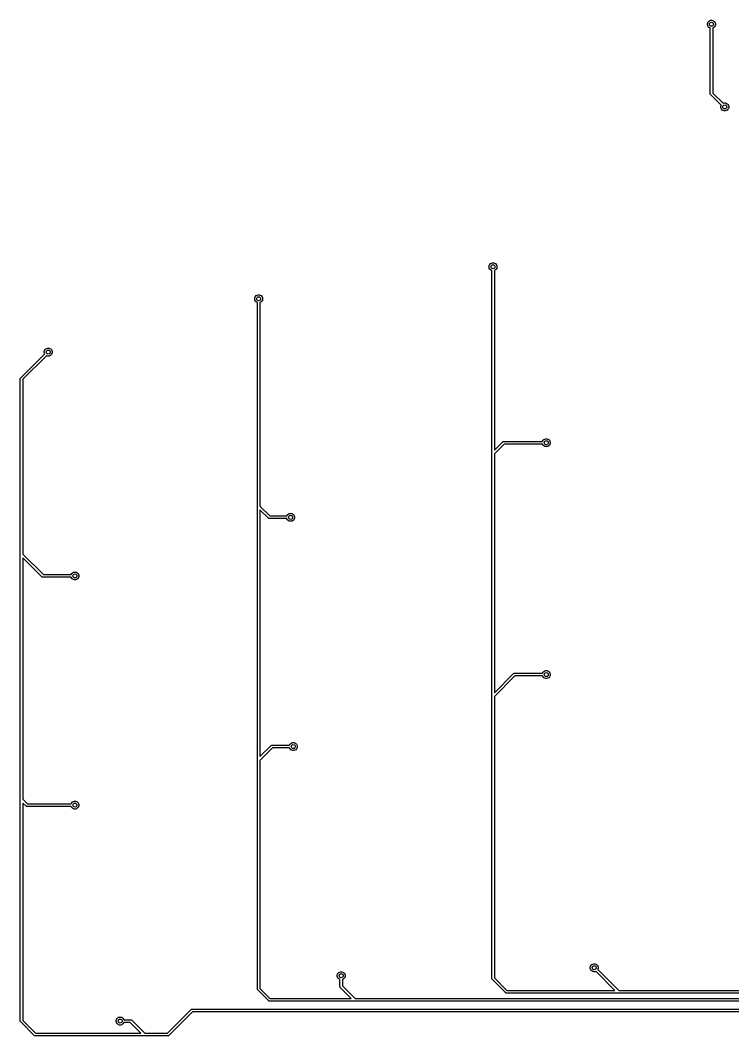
# Model space of a CAD drawing. Extents: x 0.41 to 5.69, y -3.19 to 0.7.
# Drawn here: x 0.413 to 2.52, y -2.303 to 0.697 of the extents above; entities that cross this region are included whole.
import ezdxf

# ---------------------------------------------------------------- set-up
doc = ezdxf.new("R2010")
doc.units = 0
doc.header["$MEASUREMENT"] = 0
doc.layers.add('BLACK', color=7, linetype='CONTINUOUS')

msp = doc.modelspace()

# ---------------------------------------------------------------- linework, layer by layer
at = {"layer": 'BLACK', "linetype": 'CONTINUOUS'}
for p, q in [((2.4458, 0.6896), (2.4473, 0.6922)), ((2.4473, 0.6922), (2.4495, 0.6944)), ((2.4495, 0.6944), (2.4522, 0.696)), ((2.4522, 0.696), (2.4552, 0.6967)), ((2.4552, 0.6967), (2.4582, 0.6967)), ((2.4582, 0.6967), (2.4612, 0.696)), ((2.4612, 0.696), (2.4639, 0.6944)), ((2.4639, 0.6944), (2.4661, 0.6922)), ((2.4661, 0.6922), (2.4676, 0.6896)), ((2.445, 0.6866), (2.4458, 0.6896)), ((2.445, 0.6835), (2.445, 0.6866)), ((2.4458, 0.6805), (2.445, 0.6835)), ((2.4473, 0.6778), (2.4458, 0.6805)), ((2.4495, 0.6757), (2.4473, 0.6778)), ((2.4522, 0.6741), (2.4495, 0.6757)), ((2.4528, 0.674), (2.4522, 0.6741)), ((2.4528, 0.4803), (2.4528, 0.674)), ((2.4612, 0.6741), (2.4606, 0.674)), ((2.4606, 0.674), (2.4606, 0.4819)), ((2.4639, 0.6757), (2.4612, 0.6741)), ((2.4661, 0.6778), (2.4639, 0.6757)), ((2.4676, 0.6805), (2.4661, 0.6778)), ((2.4676, 0.6896), (2.4684, 0.6866)), ((2.4684, 0.6835), (2.4676, 0.6805)), ((2.4684, 0.6866), (2.4684, 0.6835)), ((2.4528, 0.4795), (2.4528, 0.4803)), ((2.4606, 0.4819), (2.491, 0.4516)), ((2.4534, 0.4781), (2.4528, 0.4795)), ((2.4539, 0.4775), (2.4534, 0.4781)), ((2.4855, 0.446), (2.4539, 0.4775)), ((2.491, 0.4516), (2.4915, 0.4519)), ((2.4915, 0.4519), (2.4945, 0.4527)), ((2.4945, 0.4527), (2.4976, 0.4527)), ((2.4976, 0.4527), (2.5006, 0.4519)), ((2.5006, 0.4519), (2.5033, 0.4503)), ((2.5033, 0.4503), (2.5054, 0.4481)), ((2.4844, 0.4425), (2.4852, 0.4455)), ((2.4844, 0.4394), (2.4844, 0.4425)), ((2.4852, 0.4364), (2.4844, 0.4394)), ((2.4852, 0.4455), (2.4855, 0.446)), ((2.4867, 0.4338), (2.4852, 0.4364)), ((2.4889, 0.4316), (2.4867, 0.4338)), ((2.4915, 0.43), (2.4889, 0.4316)), ((2.4945, 0.4292), (2.4915, 0.43)), ((2.4976, 0.4292), (2.4945, 0.4292)), ((2.5006, 0.43), (2.4976, 0.4292)), ((2.5033, 0.4316), (2.5006, 0.43)), ((2.5054, 0.4338), (2.5033, 0.4316)), ((2.5054, 0.4481), (2.507, 0.4455)), ((2.507, 0.4364), (2.5054, 0.4338)), ((2.507, 0.4455), (2.5078, 0.4425)), ((2.5078, 0.4394), (2.507, 0.4364)), ((2.5078, 0.4425), (2.5078, 0.4394)), ((1.7993, -0.03), (1.8001, -0.027)), ((1.7993, -0.033), (1.7993, -0.03)), ((1.8001, -0.027), (1.8017, -0.0243)), ((1.8017, -0.0243), (1.8038, -0.0221)), ((1.8038, -0.0221), (1.8065, -0.0206)), ((1.8065, -0.0206), (1.8095, -0.0198)), ((1.8095, -0.0198), (1.8126, -0.0198)), ((1.8126, -0.0198), (1.8155, -0.0206)), ((1.8155, -0.0206), (1.8182, -0.0221)), ((1.8182, -0.0221), (1.8204, -0.0243)), ((1.8204, -0.0243), (1.8219, -0.027)), ((1.8219, -0.027), (1.8227, -0.03)), ((1.8227, -0.03), (1.8227, -0.033)), ((1.8001, -0.036), (1.7993, -0.033)), ((1.8017, -0.0387), (1.8001, -0.036)), ((1.8038, -0.0409), (1.8017, -0.0387)), ((1.8065, -0.0424), (1.8038, -0.0409)), ((1.8071, -0.0426), (1.8065, -0.0424)), ((1.8071, -0.5827), (1.8071, -0.0426)), ((1.8155, -0.0424), (1.815, -0.0426)), ((1.815, -0.0426), (1.815, -0.5732)), ((1.8182, -0.0409), (1.8155, -0.0424)), ((1.8204, -0.0387), (1.8182, -0.0409)), ((1.8219, -0.036), (1.8204, -0.0387)), ((1.8227, -0.033), (1.8219, -0.036)), ((1.1072, -0.1215), (1.1087, -0.1188)), ((1.1087, -0.1188), (1.1109, -0.1166)), ((1.1109, -0.1166), (1.1136, -0.1151)), ((1.1136, -0.1151), (1.1166, -0.1143)), ((1.1166, -0.1143), (1.1197, -0.1143)), ((1.1197, -0.1143), (1.1226, -0.1151)), ((1.1226, -0.1151), (1.1253, -0.1166)), ((1.1253, -0.1166), (1.1275, -0.1188)), ((1.1275, -0.1188), (1.129, -0.1215)), ((1.1064, -0.1244), (1.1072, -0.1215)), ((1.1064, -0.1275), (1.1064, -0.1244)), ((1.1072, -0.1305), (1.1064, -0.1275)), ((1.1087, -0.1332), (1.1072, -0.1305)), ((1.1109, -0.1354), (1.1087, -0.1332)), ((1.1136, -0.1369), (1.1109, -0.1354)), ((1.1142, -0.1371), (1.1136, -0.1369)), ((1.1142, -0.7402), (1.1142, -0.1371)), ((1.1226, -0.1369), (1.122, -0.1371)), ((1.122, -0.1371), (1.122, -0.7385)), ((1.1253, -0.1354), (1.1226, -0.1369)), ((1.1275, -0.1332), (1.1253, -0.1354)), ((1.129, -0.1305), (1.1275, -0.1332)), ((1.129, -0.1215), (1.1298, -0.1244)), ((1.1298, -0.1275), (1.129, -0.1305)), ((1.1298, -0.1244), (1.1298, -0.1275)), ((0.4145, -0.3594), (0.4855, -0.2885)), ((0.491, -0.2941), (0.4213, -0.3638)), ((0.4844, -0.2819), (0.4852, -0.2789)), ((0.4844, -0.285), (0.4844, -0.2819)), ((0.4852, -0.288), (0.4844, -0.285)), ((0.4852, -0.2789), (0.4867, -0.2763)), ((0.4855, -0.2885), (0.4852, -0.288)), ((0.4867, -0.2763), (0.4889, -0.2741)), ((0.4889, -0.2741), (0.4915, -0.2726)), ((0.4915, -0.2944), (0.491, -0.2941)), ((0.4915, -0.2726), (0.4945, -0.2718)), ((0.4945, -0.2952), (0.4915, -0.2944)), ((0.4945, -0.2718), (0.4976, -0.2718)), ((0.4976, -0.2952), (0.4945, -0.2952)), ((0.4976, -0.2718), (0.5006, -0.2726)), ((0.5006, -0.2944), (0.4976, -0.2952)), ((0.5006, -0.2726), (0.5033, -0.2741)), ((0.5033, -0.2928), (0.5006, -0.2944)), ((0.5033, -0.2741), (0.5054, -0.2763)), ((0.5054, -0.2907), (0.5033, -0.2928)), ((0.5054, -0.2763), (0.507, -0.2789)), ((0.507, -0.288), (0.5054, -0.2907)), ((0.507, -0.2789), (0.5078, -0.2819)), ((0.5078, -0.285), (0.507, -0.288)), ((0.5078, -0.2819), (0.5078, -0.285)), ((0.414, -0.36), (0.4145, -0.3594)), ((0.4134, -0.3622), (0.4135, -0.3614)), ((0.4134, -0.3701), (0.4134, -0.3622)), ((0.4134, -0.8819), (0.4134, -0.3701)), ((0.4135, -0.3614), (0.414, -0.36)), ((0.4213, -0.3638), (0.4213, -0.3701)), ((0.4213, -0.3701), (0.4213, -0.8803)), ((1.964, -0.5403), (1.967, -0.5395)), ((1.967, -0.5395), (1.97, -0.5395)), ((1.97, -0.5395), (1.973, -0.5403)), ((1.815, -0.5732), (1.8397, -0.5484)), ((1.8442, -0.5551), (1.815, -0.5843)), ((1.8397, -0.5484), (1.8403, -0.5479)), ((1.8403, -0.5479), (1.8418, -0.5473)), ((1.8418, -0.5473), (1.8425, -0.5472)), ((1.8425, -0.5472), (1.9574, -0.5472)), ((1.9574, -0.5551), (1.8442, -0.5551)), ((1.9574, -0.5472), (1.9576, -0.5467)), ((1.9576, -0.5557), (1.9574, -0.5551)), ((1.9576, -0.5467), (1.9591, -0.544)), ((1.9591, -0.5584), (1.9576, -0.5557)), ((1.9591, -0.544), (1.9613, -0.5418)), ((1.9613, -0.5606), (1.9591, -0.5584)), ((1.9613, -0.5418), (1.964, -0.5403)), ((1.964, -0.5621), (1.9613, -0.5606)), ((1.967, -0.5629), (1.964, -0.5621)), ((1.97, -0.5629), (1.967, -0.5629)), ((1.973, -0.5621), (1.97, -0.5629)), ((1.973, -0.5403), (1.9757, -0.5418)), ((1.9757, -0.5606), (1.973, -0.5621)), ((1.9757, -0.5418), (1.9779, -0.544)), ((1.9779, -0.5584), (1.9757, -0.5606)), ((1.9779, -0.544), (1.9794, -0.5467)), ((1.9794, -0.5557), (1.9779, -0.5584)), ((1.9794, -0.5467), (1.9802, -0.5496)), ((1.9802, -0.5527), (1.9794, -0.5557)), ((1.9802, -0.5496), (1.9802, -0.5527)), ((1.8071, -1.2992), (1.8071, -0.5827)), ((1.815, -0.5843), (1.815, -1.2897)), ((1.1142, -1.4882), (1.1142, -0.7402)), ((1.122, -0.7385), (1.1512, -0.7677)), ((1.1468, -0.7744), (1.122, -0.7497)), ((1.122, -0.7497), (1.122, -1.4787)), ((1.1474, -0.7749), (1.1468, -0.7744)), ((1.1488, -0.7755), (1.1474, -0.7749)), ((1.1496, -0.7756), (1.1488, -0.7755)), ((1.2015, -0.7756), (1.1496, -0.7756)), ((1.1512, -0.7677), (1.2015, -0.7677)), ((1.2015, -0.7677), (1.2017, -0.7671)), ((1.2017, -0.7762), (1.2015, -0.7756)), ((1.2017, -0.7671), (1.2032, -0.7645)), ((1.2032, -0.7788), (1.2017, -0.7762)), ((1.2032, -0.7645), (1.2054, -0.7623)), ((1.2054, -0.781), (1.2032, -0.7788)), ((1.2054, -0.7623), (1.2081, -0.7607)), ((1.2081, -0.7607), (1.2111, -0.7599)), ((1.2111, -0.7599), (1.2141, -0.7599)), ((1.2141, -0.7599), (1.2171, -0.7607)), ((1.2171, -0.7607), (1.2198, -0.7623)), ((1.2198, -0.7623), (1.222, -0.7645)), ((1.222, -0.7788), (1.2198, -0.781)), ((1.222, -0.7645), (1.2235, -0.7671)), ((1.2235, -0.7762), (1.222, -0.7788)), ((1.2235, -0.7671), (1.2243, -0.7701)), ((1.2243, -0.7732), (1.2235, -0.7762)), ((1.2243, -0.7701), (1.2243, -0.7732)), ((1.2081, -0.7826), (1.2054, -0.781)), ((1.2111, -0.7834), (1.2081, -0.7826)), ((1.2141, -0.7834), (1.2111, -0.7834)), ((1.2171, -0.7826), (1.2141, -0.7834)), ((1.2198, -0.781), (1.2171, -0.7826)), ((0.4134, -1.6063), (0.4134, -0.8819)), ((0.4213, -0.8803), (0.4819, -0.9409)), ((0.4775, -0.9477), (0.4213, -0.8914)), ((0.4213, -0.8914), (0.4213, -1.6047)), ((0.4781, -0.9482), (0.4775, -0.9477)), ((0.4795, -0.9487), (0.4781, -0.9482)), ((0.4803, -0.9488), (0.4795, -0.9487)), ((0.5637, -0.9488), (0.4803, -0.9488)), ((0.4819, -0.9409), (0.5637, -0.9409)), ((0.5637, -0.9409), (0.5639, -0.9404)), ((0.5639, -0.9494), (0.5637, -0.9488)), ((0.5639, -0.9404), (0.5654, -0.9377)), ((0.5654, -0.9521), (0.5639, -0.9494)), ((0.5654, -0.9377), (0.5676, -0.9355)), ((0.5676, -0.9543), (0.5654, -0.9521)), ((0.5676, -0.9355), (0.5703, -0.934)), ((0.5703, -0.9558), (0.5676, -0.9543)), ((0.5703, -0.934), (0.5733, -0.9332)), ((0.5733, -0.9566), (0.5703, -0.9558)), ((0.5733, -0.9332), (0.5763, -0.9332)), ((0.5763, -0.9566), (0.5733, -0.9566)), ((0.5763, -0.9332), (0.5793, -0.934)), ((0.5793, -0.9558), (0.5763, -0.9566)), ((0.5793, -0.934), (0.582, -0.9355)), ((0.582, -0.9543), (0.5793, -0.9558)), ((0.582, -0.9355), (0.5842, -0.9377)), ((0.5842, -0.9521), (0.582, -0.9543)), ((0.5842, -0.9377), (0.5857, -0.9404)), ((0.5857, -0.9494), (0.5842, -0.9521)), ((0.5857, -0.9404), (0.5865, -0.9433)), ((0.5865, -0.9464), (0.5857, -0.9494)), ((0.5865, -0.9433), (0.5865, -0.9464)), ((1.9576, -1.2317), (1.9591, -1.229)), ((1.9591, -1.229), (1.9613, -1.2269)), ((1.9613, -1.2269), (1.964, -1.2253)), ((1.964, -1.2253), (1.967, -1.2245)), ((1.967, -1.2245), (1.97, -1.2245)), ((1.97, -1.2245), (1.973, -1.2253)), ((1.973, -1.2253), (1.9757, -1.2269)), ((1.9757, -1.2269), (1.9779, -1.229)), ((1.9779, -1.229), (1.9794, -1.2317)), ((1.815, -1.2897), (1.8712, -1.2334)), ((1.8756, -1.2402), (1.815, -1.3008)), ((1.8712, -1.2334), (1.8718, -1.2329)), ((1.8718, -1.2329), (1.8732, -1.2324)), ((1.8732, -1.2324), (1.874, -1.2323)), ((1.874, -1.2323), (1.9574, -1.2323)), ((1.9574, -1.2402), (1.8756, -1.2402)), ((1.9574, -1.2323), (1.9576, -1.2317)), ((1.9576, -1.2407), (1.9574, -1.2402)), ((1.9591, -1.2434), (1.9576, -1.2407)), ((1.9613, -1.2456), (1.9591, -1.2434)), ((1.964, -1.2471), (1.9613, -1.2456)), ((1.967, -1.2479), (1.964, -1.2471)), ((1.97, -1.2479), (1.967, -1.2479)), ((1.973, -1.2471), (1.97, -1.2479)), ((1.9757, -1.2456), (1.973, -1.2471)), ((1.9779, -1.2434), (1.9757, -1.2456)), ((1.9794, -1.2407), (1.9779, -1.2434)), ((1.9794, -1.2317), (1.9802, -1.2347)), ((1.9802, -1.2378), (1.9794, -1.2407)), ((1.9802, -1.2347), (1.9802, -1.2378)), ((1.8071, -2.1339), (1.8071, -1.2992)), ((1.815, -1.3008), (1.815, -2.1322)), ((1.2111, -1.4416), (1.2133, -1.4394)), ((1.2133, -1.4394), (1.216, -1.4379)), ((1.216, -1.4379), (1.2189, -1.4371)), ((1.2189, -1.4371), (1.222, -1.4371)), ((1.222, -1.4371), (1.225, -1.4379)), ((1.225, -1.4379), (1.2277, -1.4394)), ((1.2277, -1.4394), (1.2298, -1.4416)), ((1.122, -1.4787), (1.1547, -1.446)), ((1.1591, -1.4528), (1.122, -1.4898)), ((1.1547, -1.446), (1.1553, -1.4455)), ((1.1553, -1.4455), (1.1567, -1.445)), ((1.1567, -1.445), (1.1575, -1.4449)), ((1.1575, -1.4449), (1.2094, -1.4449)), ((1.2094, -1.4528), (1.1591, -1.4528)), ((1.2094, -1.4449), (1.2096, -1.4443)), ((1.2096, -1.4533), (1.2094, -1.4528)), ((1.2096, -1.4443), (1.2111, -1.4416)), ((1.2111, -1.456), (1.2096, -1.4533)), ((1.2133, -1.4582), (1.2111, -1.456)), ((1.216, -1.4597), (1.2133, -1.4582)), ((1.2189, -1.4605), (1.216, -1.4597)), ((1.222, -1.4605), (1.2189, -1.4605)), ((1.225, -1.4597), (1.222, -1.4605)), ((1.2277, -1.4582), (1.225, -1.4597)), ((1.2298, -1.456), (1.2277, -1.4582)), ((1.2298, -1.4416), (1.2314, -1.4443)), ((1.2314, -1.4533), (1.2298, -1.456)), ((1.2314, -1.4443), (1.2322, -1.4473)), ((1.2322, -1.4504), (1.2314, -1.4533)), ((1.2322, -1.4473), (1.2322, -1.4504)), ((1.1142, -2.1654), (1.1142, -1.4882)), ((1.122, -1.4898), (1.122, -2.1637)), ((0.4134, -2.2598), (0.4134, -1.6063)), ((0.4213, -1.6047), (0.4347, -1.6181)), ((0.4303, -1.6248), (0.4213, -1.6158)), ((0.4213, -1.6158), (0.4213, -2.2582)), ((0.4347, -1.6181), (0.5637, -1.6181)), ((0.5637, -1.6181), (0.5639, -1.6175)), ((0.5639, -1.6175), (0.5654, -1.6149)), ((0.5654, -1.6149), (0.5676, -1.6127)), ((0.5676, -1.6127), (0.5703, -1.6111)), ((0.5703, -1.6111), (0.5733, -1.6103)), ((0.5733, -1.6103), (0.5763, -1.6103)), ((0.5763, -1.6103), (0.5793, -1.6111)), ((0.5793, -1.6111), (0.582, -1.6127)), ((0.582, -1.6127), (0.5842, -1.6149)), ((0.5842, -1.6149), (0.5857, -1.6175)), ((0.5857, -1.6175), (0.5865, -1.6205)), ((0.4309, -1.6253), (0.4303, -1.6248)), ((0.4313, -1.6255), (0.4309, -1.6253)), ((0.4323, -1.6259), (0.4313, -1.6255)), ((0.4331, -1.626), (0.4323, -1.6259)), ((0.5637, -1.626), (0.4331, -1.626)), ((0.5639, -1.6266), (0.5637, -1.626)), ((0.5654, -1.6292), (0.5639, -1.6266)), ((0.5676, -1.6314), (0.5654, -1.6292)), ((0.5703, -1.633), (0.5676, -1.6314)), ((0.5733, -1.6338), (0.5703, -1.633)), ((0.5763, -1.6338), (0.5733, -1.6338)), ((0.5793, -1.633), (0.5763, -1.6338)), ((0.582, -1.6314), (0.5793, -1.633)), ((0.5842, -1.6292), (0.582, -1.6314)), ((0.5857, -1.6266), (0.5842, -1.6292)), ((0.5865, -1.6236), (0.5857, -1.6266)), ((0.5865, -1.6205), (0.5865, -1.6236)), ((2.0985, -2.1008), (2.0993, -2.0978)), ((2.0993, -2.0978), (2.1009, -2.0952)), ((2.1009, -2.0952), (2.103, -2.093)), ((2.103, -2.093), (2.1057, -2.0915)), ((2.1057, -2.0915), (2.1087, -2.0907)), ((2.1087, -2.0907), (2.1118, -2.0907)), ((2.1118, -2.0907), (2.1148, -2.0915)), ((2.1148, -2.0915), (2.1174, -2.093)), ((2.1174, -2.093), (2.1196, -2.0952)), ((2.1196, -2.0952), (2.1211, -2.0978)), ((2.1211, -2.0978), (2.1219, -2.1008)), ((1.3505, -2.1244), (1.3513, -2.1215)), ((1.3505, -2.1275), (1.3505, -2.1244)), ((1.3513, -2.1305), (1.3505, -2.1275)), ((1.3513, -2.1215), (1.3528, -2.1188)), ((1.3528, -2.1188), (1.355, -2.1166)), ((1.355, -2.1166), (1.3577, -2.1151)), ((1.3577, -2.1151), (1.3607, -2.1143)), ((1.3607, -2.1143), (1.3637, -2.1143)), ((1.3637, -2.1143), (1.3667, -2.1151)), ((1.3667, -2.1151), (1.3694, -2.1166)), ((1.3694, -2.1166), (1.3716, -2.1188)), ((1.3716, -2.1188), (1.3731, -2.1215)), ((1.3731, -2.1215), (1.3739, -2.1244)), ((1.3739, -2.1275), (1.3731, -2.1305)), ((1.3739, -2.1244), (1.3739, -2.1275)), ((2.0985, -2.1039), (2.0985, -2.1008)), ((2.0993, -2.1069), (2.0985, -2.1039)), ((2.1009, -2.1096), (2.0993, -2.1069)), ((2.103, -2.1117), (2.1009, -2.1096)), ((2.1057, -2.1133), (2.103, -2.1117)), ((2.1087, -2.1141), (2.1057, -2.1133)), ((2.1118, -2.1141), (2.1087, -2.1141)), ((2.1148, -2.1133), (2.1118, -2.1141)), ((2.1153, -2.113), (2.1148, -2.1133)), ((2.1716, -2.1693), (2.1153, -2.113)), ((2.1211, -2.1069), (2.1208, -2.1074)), ((2.1208, -2.1074), (2.1827, -2.1693)), ((2.1219, -2.1039), (2.1211, -2.1069)), ((2.1219, -2.1008), (2.1219, -2.1039)), ((1.3528, -2.1332), (1.3513, -2.1305)), ((1.355, -2.1354), (1.3528, -2.1332)), ((1.3577, -2.1369), (1.355, -2.1354)), ((1.3583, -2.1371), (1.3577, -2.1369)), ((1.3583, -2.1575), (1.3583, -2.1371)), ((1.3583, -2.1582), (1.3583, -2.1575)), ((1.3589, -2.1597), (1.3583, -2.1582)), ((1.3594, -2.1603), (1.3589, -2.1597)), ((1.3667, -2.1369), (1.3661, -2.1371)), ((1.3661, -2.1371), (1.3661, -2.1558)), ((1.3661, -2.1558), (1.4032, -2.1929)), ((1.3694, -2.1354), (1.3667, -2.1369)), ((1.3716, -2.1332), (1.3694, -2.1354)), ((1.3731, -2.1305), (1.3716, -2.1332)), ((1.8072, -2.1346), (1.8071, -2.1339)), ((1.8078, -2.136), (1.8072, -2.1346)), ((1.8082, -2.1366), (1.8078, -2.136)), ((1.8476, -2.176), (1.8082, -2.1366)), ((1.815, -2.1322), (1.852, -2.1693)), ((1.1142, -2.1661), (1.1142, -2.1654)), ((1.1148, -2.1675), (1.1142, -2.1661)), ((1.1153, -2.1681), (1.1148, -2.1675)), ((1.1468, -2.1996), (1.1153, -2.1681)), ((1.122, -2.1637), (1.1512, -2.1929)), ((1.3921, -2.1929), (1.3594, -2.1603)), ((1.8482, -2.1765), (1.8476, -2.176)), ((1.8496, -2.1771), (1.8482, -2.1765)), ((1.8504, -2.1772), (1.8496, -2.1771)), ((2.1811, -2.1772), (1.8504, -2.1772)), ((1.852, -2.1693), (2.1716, -2.1693)), ((3.1007, -2.1772), (2.1811, -2.1772)), ((2.1827, -2.1693), (3.1024, -2.1693)), ((1.1474, -2.2001), (1.1468, -2.1996)), ((1.1488, -2.2007), (1.1474, -2.2001)), ((1.1496, -2.2008), (1.1488, -2.2007)), ((1.4016, -2.2008), (1.1496, -2.2008)), ((1.1512, -2.1929), (1.3921, -2.1929)), ((1.4488, -2.2008), (1.4016, -2.2008)), ((1.4032, -2.1929), (1.4488, -2.1929)), ((1.4488, -2.1929), (3.0866, -2.1929)), ((3.085, -2.2008), (1.4488, -2.2008)), ((0.7015, -2.2505), (0.7041, -2.2489)), ((0.7041, -2.2489), (0.7071, -2.2481)), ((0.7071, -2.2481), (0.7102, -2.2481)), ((0.7102, -2.2481), (0.7132, -2.2489)), ((0.7132, -2.2489), (0.7159, -2.2505)), ((0.8488, -2.2953), (0.9185, -2.2256)), ((0.9229, -2.2323), (0.8532, -2.302)), ((0.9185, -2.2256), (0.9191, -2.2251)), ((0.9191, -2.2251), (0.9195, -2.2249)), ((0.9195, -2.2249), (0.9205, -2.2245)), ((0.9205, -2.2245), (0.9213, -2.2244)), ((0.9213, -2.2244), (2.5984, -2.2244)), ((2.5984, -2.2323), (0.9229, -2.2323)), ((0.4135, -2.2606), (0.4134, -2.2598)), ((0.414, -2.262), (0.4135, -2.2606)), ((0.4145, -2.2626), (0.414, -2.262)), ((0.4539, -2.302), (0.4145, -2.2626)), ((0.4213, -2.2582), (0.4583, -2.2953)), ((0.697, -2.2583), (0.6977, -2.2553)), ((0.697, -2.2614), (0.697, -2.2583)), ((0.6977, -2.2644), (0.697, -2.2614)), ((0.6977, -2.2553), (0.6993, -2.2527)), ((0.6993, -2.267), (0.6977, -2.2644)), ((0.6993, -2.2527), (0.7015, -2.2505)), ((0.7015, -2.2692), (0.6993, -2.267)), ((0.7041, -2.2708), (0.7015, -2.2692)), ((0.7071, -2.2716), (0.7041, -2.2708)), ((0.7102, -2.2716), (0.7071, -2.2716)), ((0.7132, -2.2708), (0.7102, -2.2716)), ((0.7159, -2.2692), (0.7132, -2.2708)), ((0.7159, -2.2505), (0.718, -2.2527)), ((0.718, -2.267), (0.7159, -2.2692)), ((0.718, -2.2527), (0.7196, -2.2553)), ((0.7196, -2.2644), (0.718, -2.267)), ((0.7196, -2.2553), (0.7197, -2.2559)), ((0.7197, -2.2638), (0.7196, -2.2644)), ((0.7197, -2.2559), (0.7402, -2.2559)), ((0.7385, -2.2638), (0.7197, -2.2638)), ((0.77, -2.2953), (0.7385, -2.2638)), ((0.7402, -2.2559), (0.7409, -2.256)), ((0.7409, -2.256), (0.7423, -2.2566)), ((0.7423, -2.2566), (0.7429, -2.2571)), ((0.7429, -2.2571), (0.7812, -2.2953)), ((0.4545, -2.3025), (0.4539, -2.302)), ((0.4559, -2.3031), (0.4545, -2.3025)), ((0.4567, -2.3031), (0.4559, -2.3031)), ((0.7717, -2.3031), (0.4567, -2.3031)), ((0.4583, -2.2953), (0.77, -2.2953)), ((0.7795, -2.3031), (0.7717, -2.3031)), ((0.8504, -2.3031), (0.7795, -2.3031)), ((0.7812, -2.2953), (0.8488, -2.2953)), ((0.8512, -2.3031), (0.8504, -2.3031)), ((0.8526, -2.3025), (0.8512, -2.3031)), ((0.8532, -2.302), (0.8526, -2.3025))]:
    msp.add_line(p, q, dxfattribs=at)
at = {"layer": 'BLACK'}
for centre in [(2.4567, 0.685), (2.4961, 0.4409), (1.811, -0.0315), (1.1181, -0.126), (0.4961, -0.2835), (1.9685, -0.5512), (1.2126, -0.7717), (0.5748, -0.9449), (1.9685, -1.2362), (1.2205, -1.4488), (0.5748, -1.622), (2.1102, -2.1024), (1.3622, -2.126), (0.7087, -2.2598)]:
    msp.add_circle(centre, 0.00591, dxfattribs=at)

doc.saveas('drawing.dxf')
